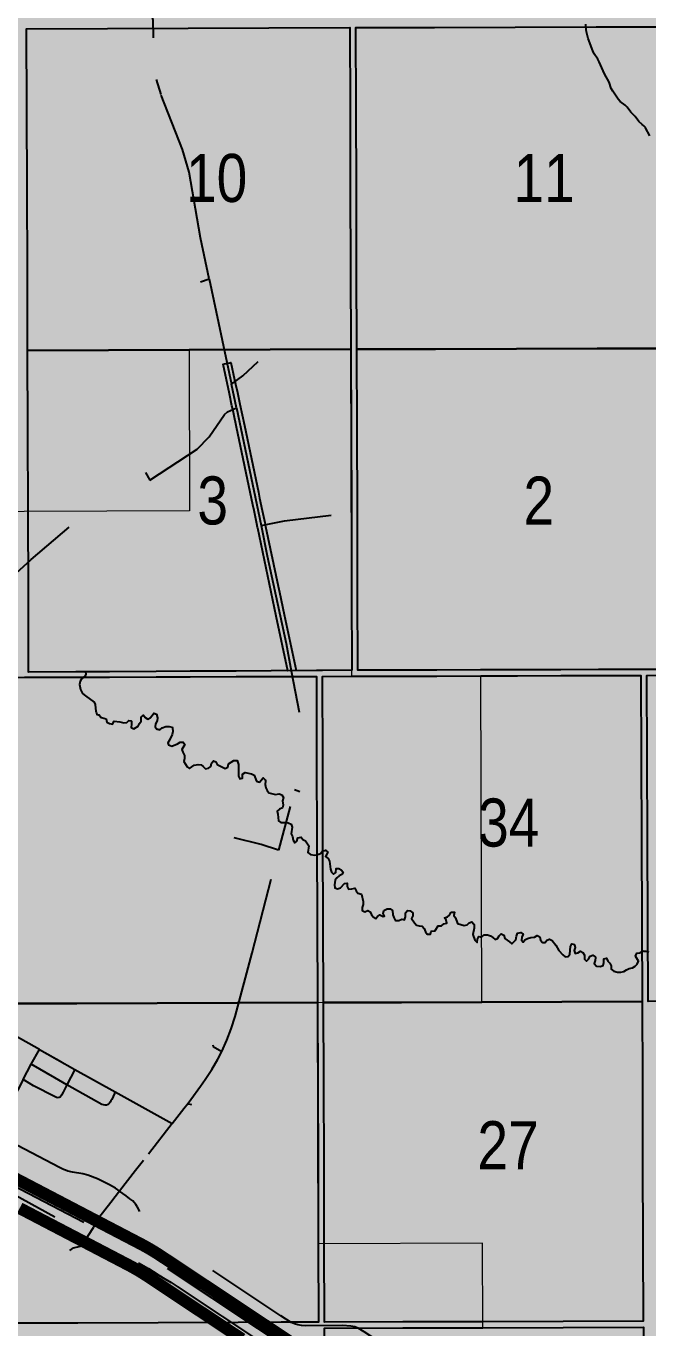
# Model space of a CAD drawing. Extents: x 507565 to 531726, y 6009554 to 6022365.
# Drawn here: x 523373.1 to 523476.6, y 6015680.3 to 6015897 of the extents above; entities that cross this region are included whole.
import ezdxf

# ---------------------------------------------------------------- set-up
doc = ezdxf.new("R2010")
doc.units = 0
doc.header["$LTSCALE"] = 5
doc.linetypes.add('DASHED2', pattern=[9.525, 6.35, -3.175])
for name, color, linetype in [('Quarters', 8, 'Continuous'), ('RDS', 35, 'Continuous'), ('RoadSeg', 57, 'DASHED2'), ('ROUTE-MAP-HWY', 2, 'Continuous'), ('ROUTE-MAP-TOWN-H', 50, 'Continuous'), ('T-WATER', 160, 'Continuous'), ('T-WATER-H', 133, 'Continuous')]:
    doc.layers.add(name, color=color, linetype=linetype)
doc.layers.add('ROUTE-MAP-BACKGROUND-H', color=7, linetype='Continuous', true_color=0xf0ebff)
doc.layers.add('ROUTE-MAP-TOWN-BDY', color=3, linetype='Continuous', lineweight=0)
doc.styles.add('120', font='ARIALN.TTF', dxfattribs={"height": 13})

msp = doc.modelspace()

# ---------------------------------------------------------------- hatches: boundary and pattern name
at = {"layer": 'ROUTE-MAP-BACKGROUND-H'}
h = msp.add_hatch(color=256, dxfattribs=at)
h.dxf.hatch_style = 1
h.paths.add_polyline_path([(523871.081, 6016124.178), (523873.071, 6015800.356), (523917.515, 6015800.58), (523923.823, 6014811.294), (522926.315, 6014807.962), (522925.895, 6015778.478), (522873.584, 6015778.442), (522873.69, 6016121.495)])
at = {"layer": 'ROUTE-MAP-TOWN-H'}
h = msp.add_hatch(color=256, dxfattribs=at)
h.dxf.hatch_style = 1
h.paths.add_polyline_path([(523291.388, 6015816.055), (523291.453, 6015788.325), (523286.713, 6015788.31), (523286.775, 6015760.773), (523313.449, 6015760.858), (523313.512, 6015735.326), (523390.535, 6015695.2), (523396.939, 6015691.311), (523475.861, 6015638.864), (523475.805, 6015680.356), (523449.115, 6015680.293), (523449.064, 6015694.348), (523421.698, 6015694.274), (523421.574, 6015734.425), (523448.917, 6015734.508), (523448.736, 6015788.824), (523427.309, 6015788.756), (523427.131, 6015843.2), (523400.234, 6015843.105), (523400.306, 6015816.32), (523372.753, 6015816.217)])
at = {"layer": 'T-WATER-H'}
h = msp.add_hatch(color=256, dxfattribs=at)
h.dxf.hatch_style = 1
h.paths.add_polyline_path([(523515.54, 6015862.507), (523515.139, 6015861.757), (523514.534, 6015860.143), (523514.082, 6015859.176), (523513.836, 6015858.703), (523512.723, 6015857.018), (523512.423, 6015856.59), (523510.405, 6015854.367), (523509.097, 6015853.435), (523508.772, 6015853.189), (523507.346, 6015852.51), (523506.208, 6015851.874), (523505.029, 6015851.321), (523504.214, 6015850.654), (523503.757, 6015850.366), (523503.281, 6015850.178), (523502.741, 6015850.041), (523502.124, 6015849.983), (523500.762, 6015849.927), (523500.263, 6015849.975), (523499.601, 6015850.14), (523498.567, 6015850.537), (523497.441, 6015850.818), (523496.919, 6015851.031), (523496.303, 6015851.155), (523495.67, 6015851.197), (523495.173, 6015851.435), (523494.779, 6015851.718), (523493.417, 6015852.502), (523492.411, 6015853.668), (523491.295, 6015854.753), (523490.994, 6015855.154), (523490.274, 6015856.521), (523489.175, 6015858.991), (523488.903, 6015859.482), (523487.089, 6015861.885), (523486.437, 6015862.669), (523485.902, 6015863.538), (523485.435, 6015864.494), (523485.121, 6015865.601), (523484.929, 6015866.074), (523483.841, 6015867.853), (523483.625, 6015868.326), (523483.346, 6015869.457), (523483.087, 6015870.137), (523483.068, 6015870.188), (523482.481, 6015871.253), (523482.467, 6015871.279), (523481.892, 6015872.215), (523481.471, 6015872.728), (523481.457, 6015872.746), (523480.377, 6015874.166), (523479.712, 6015874.951), (523478.684, 6015876.319), (523478.483, 6015876.585), (523478.283, 6015876.851), (523477.176, 6015878.324), (523476.898, 6015878.748), (523476.179, 6015880.091), (523476.139, 6015880.136), (523475.901, 6015880.402), (523475.635, 6015880.634), (523475.075, 6015881.121), (523474.446, 6015881.943), (523473.747, 6015882.676), (523473.116, 6015883.524), (523472.759, 6015883.872), (523471.971, 6015884.466), (523471.606, 6015884.845), (523470.708, 6015886.192), (523470.459, 6015886.641), (523470.119, 6015887.697), (523469.327, 6015889.073), (523468.473, 6015891.061), (523468.215, 6015891.531), (523467.605, 6015892.398), (523467.387, 6015892.885), (523466.628, 6015894.952), (523466.344, 6015896.061), (523466.234, 6015896.869), (523466.227, 6015896.922), (523466.221, 6015897.344), (523466.29, 6015897.874), (523466.297, 6015897.927), (523466.45, 6015898.503), (523466.872, 6015899.471), (523467.011, 6015900.023), (523467.119, 6015901.385), (523467.313, 6015902.628), (523467.411, 6015903.987), (523467.429, 6015904.66), (523467.38, 6015905.336), (523466.983, 6015907.115), (523466.895, 6015907.706), (523466.887, 6015908.36), (523467.021, 6015912.475), (523467.24, 6015914.435), (523467.336, 6015917.193), (523467.278, 6015917.849), (523466.722, 6015920.786), (523466.251, 6015922.373), (523466.128, 6015922.945), (523466.018, 6015924.316), (523466.013, 6015924.369), (523466.035, 6015926.277), (523465.935, 6015927.601), (523465.268, 6015930.451), (523465.164, 6015931.082), (523465.175, 6015935.361), (523465.083, 6015937.359), (523465.315, 6015940.731), (523465.291, 6015941.405), (523465.2, 6015942.026), (523465.206, 6015942.692), (523465.318, 6015943.31), (523465.537, 6015943.859), (523466.088, 6015944.745), (523466.151, 6015945.38), (523465.864, 6015947.171), (523465.592, 6015949.642), (523465.346, 6015950.725), (523465.339, 6015950.889), (523465.713, 6015951.292), (523465.826, 6015951.802), (523465.92, 6015952.499), (523466.013, 6015953.263), (523466.091, 6015953.908), (523466.234, 6015954.724), (523466.378, 6015955.523), (523466.52, 6015956.474), (523466.716, 6015957.172), (523466.842, 6015958.022), (523466.986, 6015958.803), (523467.197, 6015959.62), (523467.391, 6015960.504), (523467.636, 6015961.338), (523467.898, 6015962.189), (523468.111, 6015962.87), (523468.358, 6015963.534), (523468.622, 6015964.165), (523468.836, 6015964.71), (523469.134, 6015965.375), (523469.432, 6015966.006), (523469.663, 6015966.568), (523469.962, 6015967.148), (523470.21, 6015967.643), (523470.392, 6015968.052), (523470.676, 6015968.463), (523471.059, 6015969.027), (523471.21, 6015969.249), (523471.744, 6015969.917), (523472.147, 6015970.294), (523472.616, 6015970.809), (523473.001, 6015971.186), (523473.42, 6015971.632), (523473.721, 6015971.975), (523474.021, 6015972.436), (523474.303, 6015972.931), (523474.602, 6015973.511), (523474.919, 6015973.99), (523475.251, 6015974.587), (523475.481, 6015975.268), (523475.595, 6015975.694), (523475.676, 6015976), (523475.758, 6015976.238), (523475.924, 6015976.562), (523476.092, 6015976.666), (523476.278, 6015976.719), (523476.552, 6015976.519), (523477.011, 6015976.338), (523477.623, 6015976.192), (523478.13, 6015976.016), (523478.286, 6015975.962), (523478.932, 6015975.783), (523479.627, 6015975.723), (523480.204, 6015975.594), (523480.731, 6015975.498), (523481.103, 6015975.486), (523481.56, 6015975.559), (523481.814, 6015975.629), (523482.085, 6015975.823), (523482.099, 6015975.809), (523482.181, 6015975.73), (523482.704, 6015975.227), (523484.445, 6015973.553), (523484.836, 6015973.24), (523485.289, 6015972.999), (523485.711, 6015972.677), (523486.351, 6015971.937), (523488.184, 6015968.982), (523489.179, 6015967.06), (523489.736, 6015966.181), (523490.421, 6015964.724), (523490.729, 6015964.285), (523491.413, 6015963.534), (523491.709, 6015963.118), (523492.237, 6015962.196), (523492.905, 6015961.393), (523493.187, 6015960.95), (523493.883, 6015959.445), (523494.19, 6015958.29), (523494.404, 6015957.803), (523494.725, 6015957.419), (523495.082, 6015957.038), (523496.255, 6015956.071), (523496.706, 6015955.85), (523498.356, 6015955.434), (523499.381, 6015955.039), (523500.634, 6015954.885), (523501.199, 6015954.757), (523501.635, 6015954.462), (523502.683, 6015953.41), (523503.228, 6015952.546), (523503.427, 6015952.051), (523503.574, 6015951.219), (523503.576, 6015951.188), (523503.682, 6015949.667), (523503.637, 6015948.19), (523503.523, 6015947.552), (523503.086, 6015945.93), (523502.39, 6015943.798), (523502.24, 6015942.52), (523502.262, 6015938.349), (523502.388, 6015935.731), (523502.745, 6015932.571), (523502.698, 6015931.246), (523502.455, 6015930.096), (523502.531, 6015929.451), (523502.822, 6015928.316), (523503.996, 6015925.905), (523504.2, 6015925.409), (523504.453, 6015924.441), (523504.457, 6015924.411), (523504.555, 6015923.627), (523504.657, 6015921.608), (523504.604, 6015919.506), (523504.616, 6015916.782), (523504.644, 6015916.146), (523504.824, 6015914.924), (523505.16, 6015913.836), (523506.16, 6015912.014), (523508.892, 6015905.942), (523508.9, 6015905.925), (523509.927, 6015903.642), (523510.539, 6015902.136), (523511.337, 6015900.876), (523512.484, 6015898.416), (523512.745, 6015898.009), (523512.759, 6015897.986), (523513.373, 6015897.005), (523513.383, 6015896.983), (523513.979, 6015895.752), (523514.932, 6015893.208), (523515.064, 6015892.603), (523515.068, 6015891.955), (523514.927, 6015891.371), (523514.956, 6015890.725), (523515.125, 6015890.179), (523515.601, 6015889.229), (523516.031, 6015887.532), (523516.547, 6015885.906), (523517.343, 6015883.852), (523517.631, 6015882.693), (523518.152, 6015879.651), (523518.931, 6015877.612), (523519.352, 6015875.969), (523519.679, 6015874.943), (523520.316, 6015873.537), (523520.402, 6015872.928), (523520.334, 6015872.265), (523519.488, 6015870.234), (523519.475, 6015870.218), (523518.596, 6015869.141), (523517.589, 6015867.329), (523517.349, 6015866.858), (523516.956, 6015865.817), (523516.874, 6015865.602), (523516.414, 6015864.383), (523515.666, 6015862.744), (523515.592, 6015862.605)])

# ---------------------------------------------------------------- linework, layer by layer
at = {"layer": 'Quarters'}
for points in [[(523386.785, 6015843.057), (523373.337, 6015843.009), (523373.302, 6015856.404), (523373.267, 6015869.799), (523373.22, 6015883.187), (523373.173, 6015896.575), (523386.619, 6015896.621), (523400.064, 6015896.666), (523413.51, 6015896.712), (523426.955, 6015896.757), (523426.999, 6015883.368), (523427.043, 6015869.978), (523427.087, 6015856.589), (523427.131, 6015843.2), (523413.682, 6015843.152), (523400.234, 6015843.105), (523386.785, 6015843.057)], [(523481.53, 6015856.745), (523481.578, 6015843.355), (523468.134, 6015843.317), (523454.69, 6015843.279), (523441.245, 6015843.24), (523428.135, 6015843.203), (523428.091, 6015856.592), (523428.047, 6015869.981), (523428.004, 6015883.371), (523427.96, 6015896.76), (523441.064, 6015896.797), (523454.504, 6015896.836), (523467.943, 6015896.874), (523481.383, 6015896.912), (523481.432, 6015883.523), (523481.481, 6015870.134), (523481.53, 6015856.745)], [(523381.387, 6015789.478), (523373.508, 6015789.432), (523373.465, 6015802.826), (523373.423, 6015816.22), (523373.38, 6015829.615), (523373.337, 6015843.009), (523386.785, 6015843.057), (523400.234, 6015843.105), (523413.682, 6015843.152), (523427.131, 6015843.2), (523427.175, 6015829.811), (523427.219, 6015816.421), (523427.262, 6015803.086), (523427.306, 6015789.751), (523422.397, 6015789.722), (523421.393, 6015789.716), (523413.856, 6015789.671), (523408.055, 6015789.637), (523400.407, 6015789.591), (523394.717, 6015789.558), (523386.958, 6015789.511), (523381.387, 6015789.478)], [(523481.725, 6015803.242), (523481.773, 6015789.907), (523476.407, 6015789.892), (523475.402, 6015789.889), (523468.324, 6015789.869), (523462.067, 6015789.851), (523454.874, 6015789.83), (523448.732, 6015789.813), (523441.425, 6015789.792), (523435.397, 6015789.775), (523428.31, 6015789.754), (523428.267, 6015803.089), (523428.223, 6015816.424), (523428.179, 6015829.813), (523428.135, 6015843.203), (523441.245, 6015843.24), (523454.69, 6015843.279), (523468.134, 6015843.317), (523481.578, 6015843.355), (523481.627, 6015829.966), (523481.676, 6015816.577), (523481.725, 6015803.242)], [(523381.549, 6015734.295), (523368.546, 6015734.253), (523368.508, 6015747.643), (523368.471, 6015761.033), (523368.432, 6015774.801), (523368.393, 6015788.569), (523372.841, 6015788.583), (523373.511, 6015788.585), (523381.389, 6015788.61), (523386.96, 6015788.627), (523394.72, 6015788.652), (523400.41, 6015788.67), (523408.058, 6015788.695), (523413.859, 6015788.713), (523421.396, 6015788.738), (523421.44, 6015774.969), (523421.483, 6015761.201), (523421.529, 6015747.813), (523421.574, 6015734.425), (523408.231, 6015734.381), (523394.887, 6015734.338), (523381.549, 6015734.295)], [(523475.55, 6015747.983), (523475.597, 6015734.593), (523462.257, 6015734.551), (523448.917, 6015734.508), (523435.581, 6015734.467), (523434.776, 6015734.465), (523422.578, 6015734.428), (523422.533, 6015747.816), (523422.488, 6015761.204), (523422.444, 6015774.973), (523422.4, 6015788.741), (523427.309, 6015788.756), (523428.313, 6015788.76), (523435.401, 6015788.782), (523441.428, 6015788.801), (523448.736, 6015788.824), (523454.878, 6015788.844), (523462.071, 6015788.867), (523468.327, 6015788.887), (523475.406, 6015788.909), (523475.454, 6015775.141), (523475.503, 6015761.373), (523475.55, 6015747.983)], [(523529.571, 6015748.153), (523529.623, 6015734.763), (523516.284, 6015734.721), (523502.945, 6015734.679), (523489.605, 6015734.637), (523476.601, 6015734.596), (523476.554, 6015747.986), (523476.507, 6015761.376), (523476.458, 6015775.144), (523476.41, 6015788.912), (523481.777, 6015788.929), (523482.781, 6015788.932), (523489.409, 6015788.953), (523495.894, 6015788.973), (523502.744, 6015788.995), (523509.343, 6015789.016), (523516.078, 6015789.037), (523522.791, 6015789.058), (523529.413, 6015789.079), (523529.466, 6015775.311), (523529.519, 6015761.543), (523529.571, 6015748.153)], [(523381.708, 6015681.07), (523368.696, 6015681.029), (523368.659, 6015694.084), (523368.621, 6015707.474), (523368.584, 6015720.863), (523368.546, 6015734.253), (523381.549, 6015734.295), (523394.887, 6015734.338), (523408.231, 6015734.381), (523421.574, 6015734.425), (523421.625, 6015721.035), (523421.676, 6015707.645), (523421.716, 6015694.262), (523421.755, 6015681.221), (523415.561, 6015681.195), (523408.406, 6015681.166), (523395.049, 6015681.112), (523381.708, 6015681.07)], [(523475.747, 6015694.42), (523475.801, 6015681.36), (523462.456, 6015681.329), (523449.111, 6015681.297), (523435.767, 6015681.26), (523422.759, 6015681.224), (523422.72, 6015694.271), (523422.68, 6015707.648), (523422.629, 6015721.039), (523422.578, 6015734.428), (523434.776, 6015734.465), (523435.581, 6015734.467), (523448.917, 6015734.508), (523462.257, 6015734.551), (523475.597, 6015734.593), (523475.644, 6015721.203), (523475.691, 6015707.813), (523475.747, 6015694.42)], [(523475.945, 6015640.185), (523475.976, 6015626.805), (523462.627, 6015626.763), (523449.278, 6015626.72), (523435.928, 6015626.678), (523422.914, 6015626.637), (523422.871, 6015640.027), (523422.829, 6015653.416), (523422.796, 6015666.816), (523422.762, 6015680.219), (523435.771, 6015680.256), (523449.115, 6015680.293), (523462.46, 6015680.324), (523475.805, 6015680.356), (523475.859, 6015666.96), (523475.913, 6015653.564), (523475.945, 6015640.185)]]:
    msp.add_lwpolyline(points, close=True, dxfattribs=at)
at = {"layer": 'RDS'}
msp.add_lwpolyline([(523418.032, 6015789.696), (523416.665, 6015789.687), (523414.724, 6015798.754), (523411.632, 6015813.407), (523411.61, 6015813.512), (523411.474, 6015814.167), (523411.017, 6015816.36), (523410.82, 6015817.304), (523408.125, 6015830.238), (523407.649, 6015832.42), (523407.588, 6015832.7), (523407.392, 6015833.597), (523407.345, 6015833.815), (523406.924, 6015835.794), (523405.861, 6015840.725), (523406.086, 6015840.77), (523406.982, 6015840.95), (523407.174, 6015840.988), (523407.787, 6015838.125), (523407.951, 6015837.377), (523408.243, 6015836.036), (523408.655, 6015834.094), (523409.435, 6015830.516), (523411.751, 6015819.401), (523411.955, 6015818.424), (523412.384, 6015816.365), (523412.806, 6015814.338), (523412.943, 6015813.685), (523415.036, 6015803.764), (523415.242, 6015802.786), (523416.033, 6015799.039), (523418.032, 6015789.696)], close=True, dxfattribs=at)
at = {"layer": 'RoadSeg'}
msp.add_line((523418.647, 6015769.527), (523417.748, 6015769.827), dxfattribs=at)
at = {"layer": 'RoadSeg', "flags": 128}
for points in [[(523394.276, 6015895.051), (523394.238, 6015897.934), (523393.605, 6015900.798), (523391.308, 6015907.358), (523389.676, 6015910.654), (523385.813, 6015917.081), (523379.653, 6015926.738), (523381.118, 6015929.436), (523382.316, 6015930.735), (523383.282, 6015931.6), (523384.048, 6015931.8), (523385.18, 6015932.4), (523386.779, 6015933.998), (523387.478, 6015934.331), (523397.835, 6015937.594), (523387.478, 6015934.331), (523386.779, 6015933.998), (523385.18, 6015932.4), (523384.048, 6015931.8), (523383.282, 6015931.6), (523382.316, 6015930.735), (523381.118, 6015929.436), (523379.653, 6015926.738), (523379.053, 6015926.439), (523378.387, 6015925.806), (523378.487, 6015923.541), (523378.32, 6015922.976), (523377.654, 6015922.343), (523376.789, 6015921.943), (523366.399, 6015918.613), (523364.101, 6015917.648), (523366.399, 6015918.613), (523376.789, 6015921.943), (523377.654, 6015922.343), (523378.32, 6015922.976), (523378.487, 6015923.541), (523378.387, 6015925.806), (523379.053, 6015926.439), (523379.653, 6015926.738), (523378.587, 6015928.637), (523376.023, 6015935.063), (523375.357, 6015937.261), (523374.924, 6015939.592), (523374.224, 6015949.05), (523374.291, 6015952.646), (523375.656, 6015968.93), (523375.59, 6015969.629), (523375.856, 6015971.194), (523376.689, 6015977.055), (523377.355, 6015978.754), (523378.187, 6015979.752), (523379.486, 6015980.818), (523380.884, 6015981.517), (523384.181, 6015982.616), (523386.313, 6015983.582), (523387.545, 6015984.381), (523388.277, 6015985.014), (523389.143, 6015986.18), (523389.809, 6015987.844)], [(523062.704, 6015941.993), (523102.998, 6015878.094), (523104.323, 6015878.922), (523107.774, 6015873.443), (523108.308, 6015872.617), (523108.866, 6015871.795), (523109.542, 6015870.869), (523110.325, 6015869.901), (523111.048, 6015869.057), (523111.874, 6015868.178), (523112.846, 6015867.234), (523113.876, 6015866.252), (523174.63, 6015808.19), (523175.483, 6015807.389), (523176.253, 6015806.685), (523176.99, 6015806.058), (523177.751, 6015805.46), (523178.539, 6015804.889), (523179.474, 6015804.264), (523180.324, 6015803.733), (523181.189, 6015803.228), (523182.321, 6015802.615), (523183.233, 6015802.128), (523186.616, 6015800.36), (523245.594, 6015769.509), (523335.105, 6015722.772), (523351.049, 6015714.387), (523384.331, 6015696.995), (523391.076, 6015693.468), (523391.95, 6015693.009), (523392.77, 6015692.56), (523393.5, 6015692.132), (523394.323, 6015691.625), (523395.172, 6015691.077), (523462.862, 6015646.166), (523462.012, 6015644.777), (523475.104, 6015636.091), (523474.525, 6015635.294)], [(523374.714, 6015942.43), (523374.924, 6015939.592), (523375.357, 6015937.261), (523376.023, 6015935.063), (523378.587, 6015928.637), (523379.653, 6015926.738), (523385.813, 6015917.081), (523389.676, 6015910.654), (523391.308, 6015907.358), (523393.605, 6015900.798), (523394.305, 6015901.164), (523398.301, 6015902.329), (523398.967, 6015902.995), (523400.399, 6015905.926), (523403.063, 6015912.686), (523403.895, 6015914.184), (523403.063, 6015912.686), (523400.399, 6015905.926), (523398.967, 6015902.995), (523398.301, 6015902.329), (523394.305, 6015901.164), (523393.605, 6015900.798), (523394.238, 6015897.934), (523394.338, 6015890.374), (523394.538, 6015888.643), (523395.537, 6015885.613)], [(523403.562, 6015854.91), (523402.097, 6015861.736), (523400.232, 6015872.692), (523399.1, 6015876.488), (523395.537, 6015885.613), (523392.906, 6015884.381)], [(523402.13, 6015854.41), (523403.562, 6015854.91), (523407.292, 6015837.394), (523409.156, 6015838.759), (523411.721, 6015841.157)], [(523392.939, 6015822.675), (523393.705, 6015821.409), (523401.531, 6015826.571), (523403.562, 6015828.602), (523406.126, 6015832.332), (523406.592, 6015832.765), (523408.124, 6015833.431), (523407.292, 6015837.394)], [(523408.124, 6015833.431), (523412.22, 6015813.883), (523416.116, 6015814.65), (523432.5, 6015816.614)], [(523322.619, 6015761.605), (523323.582, 6015762.139), (523325.732, 6015763.364), (523327.701, 6015764.542), (523329.066, 6015765.355), (523330.812, 6015766.402), (523331.178, 6015766.657), (523330.629, 6015767.673), (523330.501, 6015767.982), (523330.431, 6015768.275), (523330.42, 6015768.558), (523330.475, 6015768.837), (523330.6, 6015769.101), (523330.787, 6015769.34), (523331.318, 6015769.771), (523334.039, 6015771.718), (523335.157, 6015772.543), (523335.794, 6015773.096), (523336.629, 6015774.058), (523337.429, 6015775.128), (523338.679, 6015776.562), (523339.354, 6015777.253), (523340.264, 6015778.135), (523342.566, 6015780.32), (523347.291, 6015784.575), (523349.298, 6015786.384), (523351.098, 6015787.905), (523358.373, 6015794.37), (523369.196, 6015803.86), (523369.529, 6015804.193), (523373.958, 6015808.189), (523381.517, 6015814.65), (523384.69, 6015816.25), (523389.176, 6015818.513), (523393.705, 6015821.409)], [(523412.22, 6015813.883), (523413.186, 6015808.789), (523416.349, 6015794.236), (523417.209, 6015789.666), (523418.581, 6015782.382), (523418.747, 6015778.519), (523418.58, 6015774.855), (523418.081, 6015771.193), (523417.748, 6015769.827), (523415.117, 6015759.804), (523412.187, 6015760.769), (523407.691, 6015761.869)], [(523404.161, 6015727.369), (523404.195, 6015727.136), (523405.639, 6015726.305), (523406.473, 6015728.17), (523407.214, 6015730.083), (523407.903, 6015732.136), (523410.713, 6015742.699), (523415.117, 6015759.804)], [(523372.62, 6015721.637), (523373.958, 6015724.162), (523375.297, 6015726.622), (523363.832, 6015733.078), (523361.97, 6015734.137), (523361.526, 6015734.454), (523361.674, 6015734.908), (523361.786, 6015735.366), (523361.86, 6015735.827), (523361.892, 6015736.288), (523361.879, 6015736.747), (523361.828, 6015737.201), (523361.658, 6015738.066), (523361.533, 6015738.464), (523361.378, 6015738.839), (523361.198, 6015739.192), (523360.992, 6015739.525), (523360.765, 6015739.845), (523360.514, 6015740.155), (523360.242, 6015740.459), (523359.944, 6015740.756)], [(523375.297, 6015726.622), (523381.213, 6015723.294), (523387.927, 6015719.564), (523397.414, 6015714.293), (523392.647, 6015708.144), (523392.45, 6015708.347), (523392.339, 6015708.449), (523392.184, 6015708.557), (523391.982, 6015708.671), (523390.087, 6015709.614), (523389.397, 6015709.989), (523388.728, 6015710.276)], [(523400.698, 6015717.379), (523400.199, 6015717.512), (523400.044, 6015717.668), (523400.526, 6015718.286), (523402.13, 6015720.486), (523402.89, 6015721.604), (523403.992, 6015723.3), (523404.995, 6015725.019), (523405.639, 6015726.305)], [(523381.213, 6015723.294), (523379.89, 6015720.744), (523379.268, 6015719.485), (523378.996, 6015719.004), (523378.755, 6015718.688), (523378.595, 6015718.611), (523378.401, 6015718.591), (523378.173, 6015718.632), (523377.923, 6015718.729), (523374.321, 6015720.562), (523372.899, 6015721.434), (523372.62, 6015721.637), (523367.909, 6015712.597)], [(523386.496, 6015717.372), (523386.243, 6015717.346), (523385.985, 6015717.382), (523385.721, 6015717.471), (523379.89, 6015720.744), (523377.881, 6015721.875), (523373.958, 6015724.162)], [(523268.862, 6015679.45), (523272.292, 6015681.448), (523317.581, 6015707.789), (523319.745, 6015709.254), (523321.61, 6015710.819), (523328.803, 6015717.779), (523330.801, 6015718.911), (523332.999, 6015719.477), (523334.198, 6015719.544), (523336.762, 6015719.044), (523338.66, 6015718.245), (523343.721, 6015715.548), (523348.883, 6015712.351), (523349.449, 6015712.218), (523349.915, 6015712.351), (523350.649, 6015713.473), (523357.926, 6015709.631), (523359.086, 6015709.012), (523360.023, 6015708.508), (523361.02, 6015707.964), (523362.114, 6015707.367), (523383.484, 6015695.716), (523389.453, 6015692.43), (523390.284, 6015691.963), (523391.108, 6015691.498), (523391.932, 6015691.027), (523392.664, 6015690.598), (523393.452, 6015690.127), (523394.244, 6015689.645), (523395.196, 6015689.057), (523396.172, 6015688.454), (523397.216, 6015687.804), (523398.24, 6015687.152), (523412.955, 6015677.389), (523412.52, 6015676.12), (523412.42, 6015674.888), (523412.986, 6015666.896), (523412.786, 6015665.93), (523411.521, 6015664.465), (523405.56, 6015659.736), (523411.521, 6015664.465), (523412.786, 6015665.93), (523412.986, 6015666.896), (523412.42, 6015674.888), (523412.52, 6015676.12), (523412.955, 6015677.389), (523423.181, 6015670.59), (523462.012, 6015644.777), (523475.104, 6015636.091), (523474.525, 6015635.294), (523473.726, 6015634.162), (523471.695, 6015632.297), (523471.195, 6015631.331), (523470.862, 6015629.9), (523470.129, 6015628.501), (523460.739, 6015614.681), (523457.342, 6015609.486), (523456.709, 6015608.254)], [(523397.414, 6015714.293), (523399.367, 6015716.784), (523400.044, 6015717.668)], [(523392.647, 6015708.144), (523391.314, 6015706.442), (523388.653, 6015703.045), (523388.335, 6015703.274), (523387.961, 6015703.509), (523386.95, 6015704.064), (523384.981, 6015705.075), (523383.355, 6015705.679), (523382.539, 6015705.92), (523380.811, 6015706.214), (523380.02, 6015706.377), (523379.659, 6015706.498), (523379.313, 6015706.636), (523378.629, 6015706.974), (523370.517, 6015711.242), (523369.667, 6015711.674)], [(523380.385, 6015693.17), (523380.984, 6015693.57), (523382.117, 6015693.869), (523382.882, 6015694.635), (523383.484, 6015695.716), (523384.331, 6015696.995), (523384.881, 6015698.044), (523385.208, 6015698.572), (523367.542, 6015707.872)], [(523432.357, 6015677.543), (523431.697, 6015678.011), (523431.288, 6015678.289), (523430.623, 6015678.75), (523429.346, 6015679.599), (523428.34, 6015680.193), (523427.773, 6015680.418), (523427.146, 6015680.562), (523425.733, 6015680.637), (523419.523, 6015680.609), (523418.895, 6015680.647), (523418.303, 6015680.745), (523417.739, 6015680.914), (523417.198, 6015681.166), (523415.488, 6015682.26), (523394.765, 6015696.021), (523393.942, 6015696.636), (523393.562, 6015696.999), (523393.218, 6015697.416), (523392.915, 6015697.883), (523392.374, 6015698.906), (523391.619, 6015700.389), (523391.364, 6015700.795), (523391.094, 6015701.128), (523390.828, 6015701.39), (523390.361, 6015701.777), (523389.735, 6015702.26), (523388.653, 6015703.045), (523387.184, 6015701.163), (523385.208, 6015698.572)]]:
    msp.add_lwpolyline(points, dxfattribs=at)
msp.add_lwpolyline([(523381.213, 6015723.294), (523387.927, 6015719.564), (523387.802, 6015719.275), (523387.334, 6015718.302), (523387.212, 6015718.056), (523387.077, 6015717.831), (523386.917, 6015717.636), (523386.728, 6015717.474), (523386.496, 6015717.372), (523386.243, 6015717.346), (523385.985, 6015717.382), (523385.721, 6015717.471), (523379.89, 6015720.744), (523377.881, 6015721.875), (523373.958, 6015724.162), (523375.297, 6015726.622)], close=True, dxfattribs=at)
at = {"layer": 'ROUTE-MAP-HWY', "const_width": 2}
for points in [[(523368.624, 6015706.549), (523376.11, 6015702.633), (523385.112, 6015697.921), (523385.324, 6015697.81), (523392.009, 6015694.32), (523392.28, 6015694.177), (523392.551, 6015694.032), (523392.82, 6015693.884), (523393.089, 6015693.735), (523393.356, 6015693.583), (523393.622, 6015693.43), (523393.887, 6015693.274), (523394.17, 6015693.104), (523394.323, 6015693.011), (523394.453, 6015692.932), (523394.619, 6015692.83), (523394.734, 6015692.758), (523395.014, 6015692.581), (523395.292, 6015692.402), (523395.568, 6015692.22), (523396.939, 6015691.311), (523401.67, 6015688.168), (523402.879, 6015687.365), (523411.322, 6015681.747), (523411.822, 6015681.415), (523412.066, 6015681.252), (523412.173, 6015681.181), (523412.192, 6015681.169), (523412.888, 6015680.707), (523413.2, 6015680.501), (523413.68, 6015680.183), (523413.698, 6015680.171), (523417.401, 6015677.717)], [(523409.018, 6015678.413), (523406.384, 6015680.154), (523404.878, 6015681.152), (523395.029, 6015687.704), (523393.32, 6015688.841), (523393.205, 6015688.917), (523393.061, 6015689.011), (523392.944, 6015689.087), (523392.8, 6015689.179), (523392.681, 6015689.255), (523392.538, 6015689.345), (523392.417, 6015689.421), (523392.275, 6015689.509), (523392.152, 6015689.584), (523392.01, 6015689.67), (523391.885, 6015689.745), (523391.744, 6015689.829), (523391.617, 6015689.904), (523391.476, 6015689.986), (523391.348, 6015690.06), (523391.207, 6015690.141), (523391.077, 6015690.214), (523390.937, 6015690.293), (523390.805, 6015690.366), (523390.666, 6015690.442), (523390.531, 6015690.515), (523390.393, 6015690.59), (523390.256, 6015690.662), (523390.119, 6015690.735), (523389.85, 6015690.875), (523383.123, 6015694.391), (523382.532, 6015694.699), (523372.019, 6015700.195)]]:
    msp.add_lwpolyline(points, dxfattribs=at)
at = {"layer": 'ROUTE-MAP-TOWN-BDY', "color": 3, "flags": 128}
for points in [[(523400.306, 6015816.32), (523372.753, 6015816.217), (523291.388, 6015816.055), (523291.453, 6015788.325), (523286.713, 6015788.31), (523286.775, 6015760.773), (523313.449, 6015760.858), (523313.512, 6015735.326), (523390.535, 6015695.2), (523396.939, 6015691.311), (523475.861, 6015638.864), (523475.805, 6015680.356), (523449.115, 6015680.293), (523449.064, 6015694.348), (523421.698, 6015694.274), (523421.57, 6015734.425), (523448.917, 6015734.508), (523448.736, 6015788.824), (523427.309, 6015788.756), (523427.131, 6015843.2), (523400.234, 6015843.105), (523400.306, 6015816.32)], [(523400.306, 6015816.32), (523372.753, 6015816.217), (523291.388, 6015816.055)]]:
    msp.add_lwpolyline(points, dxfattribs=at)
at = {"layer": 'T-WATER'}
msp.add_lwpolyline([(523476.898, 6015878.748), (523476.179, 6015880.091), (523476.139, 6015880.136), (523475.901, 6015880.402), (523475.635, 6015880.634), (523475.075, 6015881.121), (523474.446, 6015881.943), (523473.747, 6015882.676), (523473.116, 6015883.524), (523472.759, 6015883.872), (523471.971, 6015884.466), (523471.606, 6015884.845), (523470.708, 6015886.192), (523470.459, 6015886.641), (523470.119, 6015887.697), (523469.327, 6015889.073), (523468.473, 6015891.061), (523468.215, 6015891.531), (523467.605, 6015892.398), (523467.387, 6015892.885), (523466.628, 6015894.952), (523466.344, 6015896.061), (523466.234, 6015896.869), (523466.227, 6015896.922), (523466.221, 6015897.344)], dxfattribs=at)
at = {"layer": 'T-WATER', "linetype": 'Continuous', "flags": 128}
for points in [[(523383.001, 6015789.581), (523383.057, 6015789.082), (523382.798, 6015788.672), (523382.387, 6015788.365), (523382.103, 6015787.951), (523381.997, 6015787.395), (523382.154, 6015786.576), (523382.489, 6015785.88), (523382.973, 6015785.483), (523384.429, 6015784.46), (523384.602, 6015784.057), (523384.708, 6015782.882), (523384.78, 6015782.66), (523384.868, 6015782.417), (523385.096, 6015782.363), (523385.277, 6015782.32), (523385.458, 6015782.023), (523385.535, 6015781.897), (523385.615, 6015781.875), (523386.443, 6015781.653), (523386.523, 6015781.129), (523386.99, 6015780.872), (523387.481, 6015780.807), (523387.721, 6015781.273), (523388.708, 6015781.169), (523389.359, 6015780.998), (523389.852, 6015781.059), (523390.185, 6015781.421), (523390.582, 6015781.335), (523390.625, 6015781.281), (523390.636, 6015780.762), (523390.587, 6015780.246), (523391.023, 6015779.998), (523391.745, 6015780.449), (523391.955, 6015780.901), (523392.238, 6015781.309), (523392.267, 6015781.946), (523392.603, 6015782.262), (523392.911, 6015781.88), (523393.327, 6015781.615), (523393.75, 6015781.852), (523394.084, 6015782.201), (523394.343, 6015782.64), (523394.795, 6015782.458), (523394.969, 6015781.841), (523394.905, 6015781.344), (523394.605, 6015780.848), (523394.568, 6015780.349), (523394.854, 6015779.968), (523395.007, 6015779.931), (523395.33, 6015779.853), (523395.728, 6015780.191), (523396.359, 6015780.399), (523396.906, 6015780.401), (523397.382, 6015780.268), (523397.434, 6015780.195), (523397.502, 6015779.55), (523397.419, 6015779.057), (523396.961, 6015778.108), (523396.671, 6015777.695), (523396.805, 6015777.323), (523397.361, 6015777.149), (523398.294, 6015777.537), (523398.751, 6015777.797), (523399.245, 6015777.762), (523399.528, 6015777.374), (523399, 6015776.566), (523399.197, 6015776.098), (523399.478, 6015775.595), (523399.47, 6015775.092), (523399.357, 6015774.568), (523399.871, 6015773.674), (523400.259, 6015773.403), (523401.055, 6015773.952), (523401.736, 6015774.068), (523402.211, 6015774.006), (523402.583, 6015773.725), (523402.937, 6015773.337), (523403.429, 6015773.432), (523403.831, 6015773.714), (523403.956, 6015774.276), (523404.275, 6015774.659), (523404.647, 6015774.498), (523404.864, 6015774.047), (523406.23, 6015773.392), (523406.681, 6015773.609), (523406.782, 6015774.197), (523407.646, 6015774.729), (523408.234, 6015774.756), (523408.415, 6015774.066), (523408.438, 6015772.152)], [(523408.438, 6015772.152), (523408.667, 6015771.685), (523409.125, 6015771.811), (523409.103, 6015772.475), (523409.556, 6015772.755), (523410.617, 6015772.521), (523411.027, 6015772.267), (523411.455, 6015771.286), (523411.93, 6015771.101), (523412.53, 6015771.845), (523412.872, 6015771.51), (523412.908, 6015771.339), (523412.892, 6015770.736), (523413.006, 6015770.193), (523413.197, 6015769.731), (523413.488, 6015769.328), (523414.577, 6015769.06), (523415.181, 6015769.16), (523415.656, 6015769.002), (523415.9, 6015768.594), (523415.779, 6015768.047), (523415.847, 6015767.32), (523415.742, 6015766.836), (523415.254, 6015766.62), (523414.849, 6015766.295), (523414.99, 6015765.804), (523415.066, 6015764.672), (523415.476, 6015764.43), (523416.188, 6015764.43), (523416.683, 6015764.359), (523417.179, 6015764.146), (523417.387, 6015763.623), (523417.205, 6015762.548), (523417.386, 6015762.17), (523417.435, 6015762.074), (523417.511, 6015761.469), (523417.795, 6015761.048), (523418.158, 6015761.3), (523418.29, 6015761.848), (523418.841, 6015761.962), (523419.151, 6015761.589), (523419.593, 6015761.336), (523420.129, 6015760.528), (523419.996, 6015759.427), (523420.432, 6015759.103), (523421.127, 6015758.968), (523421.625, 6015759.017), (523421.785, 6015759.112), (523422.059, 6015759.276), (523422.435, 6015759.675), (523422.788, 6015759.761), (523422.921, 6015759.793), (523423.29, 6015759.486), (523422.919, 6015758.728), (523423.354, 6015758.432), (523423.564, 6015757.948), (523423.763, 6015756.642), (523423.913, 6015756.166), (523424.246, 6015755.808), (523424.623, 6015756.114), (523424.667, 6015756.725), (523425.114, 6015756.768), (523425.53, 6015756.512), (523425.857, 6015756.134), (523425.615, 6015755.734), (523425.163, 6015755.518), (523424.805, 6015755.185), (523424.504, 6015754.801), (523424.399, 6015754.031), (523424.45, 6015753.547), (523424.92, 6015753.348), (523425.391, 6015753.539), (523426.071, 6015754.23), (523426.52, 6015754.335), (523426.511, 6015753.763), (523426.734, 6015753.316), (523427.27, 6015753.341), (523427.787, 6015753.493), (523428.016, 6015753.019), (523428.32, 6015752.622), (523428.918, 6015752.469), (523429.188, 6015751.25), (523429.187, 6015750.751), (523429.014, 6015750.247), (523429.024, 6015749.748), (523429.472, 6015749.532), (523429.936, 6015749.754), (523430.367, 6015749.526), (523430.572, 6015749.045), (523430.875, 6015748.667), (523431.259, 6015748.369)], [(523431.259, 6015748.369), (523431.558, 6015748.734), (523431.962, 6015749.014), (523432.518, 6015748.756), (523432.724, 6015748.794), (523432.516, 6015749.268), (523432.611, 6015749.769), (523433.155, 6015750.04), (523433.651, 6015750.037), (523434.038, 6015749.744), (523434.139, 6015749.057), (523434.275, 6015748.576), (523434.517, 6015748.144), (523434.621, 6015748.09), (523435.142, 6015748.104), (523435.61, 6015748.315), (523436.051, 6015748.222), (523436.243, 6015748.709), (523436.227, 6015749.398), (523436.564, 6015749.741), (523437.025, 6015749.684), (523437.443, 6015749.383), (523437.469, 6015748.878), (523437.201, 6015748.446), (523437.711, 6015747.718), (523438.04, 6015747.334), (523438.524, 6015747.204), (523439.014, 6015747.152), (523439.313, 6015746.749), (523439.558, 6015746.228), (523439.848, 6015745.822), (523440.36, 6015745.806), (523440.521, 6015746.304), (523441.16, 6015746.362), (523441.191, 6015746.454), (523441.674, 6015747.196), (523442.24, 6015747.204), (523442.591, 6015747.527), (523443.122, 6015747.642), (523442.983, 6015748.137), (523442.727, 6015748.565), (523443.201, 6015748.688), (523443.557, 6015749.007), (523443.779, 6015749.454), (523443.859, 6015749.498), (523444.361, 6015749.472), (523444.275, 6015748.953), (523444.565, 6015748.559), (523444.896, 6015747.575), (523445.993, 6015747.279), (523446.487, 6015747.361), (523446.833, 6015747.686), (523447.286, 6015747.845), (523447.617, 6015747.503), (523447.659, 6015747.374), (523447.629, 6015746.793), (523447.412, 6015745.746), (523447.787, 6015744.799), (523448.143, 6015744.434), (523448.181, 6015744.984), (523448.406, 6015745.429), (523448.894, 6015745.325), (523449.184, 6015745.663), (523449.212, 6015745.675), (523449.296, 6015745.71), (523449.872, 6015745.694), (523450.355, 6015745.566), (523450.773, 6015745.272), (523451.125, 6015744.943), (523451.548, 6015745.097), (523451.787, 6015745.53), (523452.13, 6015745.848), (523452.586, 6015745.643), (523452.751, 6015745.095), (523453.561, 6015744.543), (523453.917, 6015744.217), (523454.6, 6015744.863), (523454.674, 6015745.502), (523454.892, 6015745.998), (523455.393, 6015746.112), (523455.813, 6015745.841), (523455.576, 6015745.305), (523455.511, 6015744.813), (523455.788, 6015744.468), (523456.076, 6015744.875), (523456.51, 6015745.124), (523457.087, 6015745.26), (523457.719, 6015745.298), (523458.135, 6015745.575), (523458.56, 6015745.372), (523458.712, 6015744.845)], [(523458.712, 6015744.845), (523459.003, 6015744.456), (523459.454, 6015744.449), (523459.757, 6015744.825), (523460.198, 6015745.013), (523460.626, 6015744.757), (523461.259, 6015743.975), (523461.754, 6015743.103), (523462.393, 6015742.354), (523462.806, 6015742.05), (523463.304, 6015742.111), (523463.593, 6015742.508), (523463.689, 6015743.764), (523463.927, 6015744.233), (523464.336, 6015744.103), (523464.46, 6015743.596), (523464.305, 6015743.087), (523464.46, 6015742.616), (523464.931, 6015742.727), (523465.345, 6015743.008), (523465.751, 6015742.762), (523466.003, 6015742.316), (523465.997, 6015741.65), (523466.36, 6015741.324), (523466.687, 6015741.673), (523466.955, 6015742.134), (523467.422, 6015742.316), (523467.807, 6015742.036), (523467.843, 6015741.94), (523467.788, 6015741.424), (523467.628, 6015740.925), (523468.011, 6015740.493), (523468.617, 6015740.444), (523469.132, 6015740.579), (523469.214, 6015741.087), (523469.223, 6015741.688), (523469.683, 6015741.813), (523469.922, 6015741.333), (523470.231, 6015740.976), (523470.471, 6015740.538), (523470.478, 6015740.015), (523470.883, 6015739.685), (523471.485, 6015739.488), (523472.062, 6015739.505), (523472.548, 6015739.623), (523472.991, 6015739.893), (523473.453, 6015740.083), (523474.028, 6015740.208), (523474.452, 6015740.472), (523474.789, 6015740.849), (523474.983, 6015741.309), (523474.516, 6015742.182), (523474.723, 6015742.637), (523475.303, 6015742.737), (523475.736, 6015743.018), (523475.914, 6015743.014), (523476.237, 6015743.009), (523476.474, 6015742.911), (523476.741, 6015742.8)]]:
    msp.add_lwpolyline(points, dxfattribs=at)

# ---------------------------------------------------------------- texts
at = {"layer": 'RoadSeg', "style": '120'}
for s, height, p in [('10', 8.0042, (523399.698, 6015867.728)), ('11', 8.0042, (523454.203, 6015867.709)), ('3', 8.004, (523401.594, 6015814.035)), ('2', 8.004, (523455.858, 6015814)), ('34', 8.0042, (523448.306, 6015760.402)), ('27', 8.0042, (523448.188, 6015706.674))]:
    msp.add_text(s, height=height, dxfattribs=at).set_placement(p)

doc.saveas('drawing.dxf')
